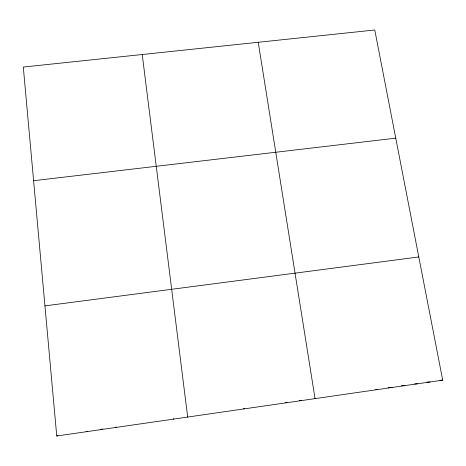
<?xml version="1.0" encoding="UTF-8"?>
<svg xmlns="http://www.w3.org/2000/svg" width="466" height="466" viewBox="0 0 466 466"><rect width="100%" height="100%" fill="white"/><g stroke="black" fill="none" stroke-linecap="round" stroke-linejoin="round"><path stroke-width="0.7" d="M173.317 419.138L173.509 418.608M115.393 427.52L116.255 427.06M100.802 429.635L102.374 428.901M86.163 431.749L87.398 431.236M56.747 436.007L442.7 380.151L374.775 29.993L23.3 67.052L56.747 436.007L57.959 435.582M44.952 305.877L418.806 256.958M33.604 180.709L395.756 138.157M439.986 380.268L442.7 380.151M426.862 382.097L430.095 381.974M414.589 383.897L417.454 383.803M401.383 385.726L404.779 385.638M388.219 387.549L392.069 387.479M375.707 389.36L377.151 389.343M299.428 400.515L301.071 400.649M285.116 402.461L287.05 402.676M243.578 408.472L244.726 408.804M258.228 42.278L315.051 398.622M142.229 54.51L187.687 417.058"/></g></svg>
